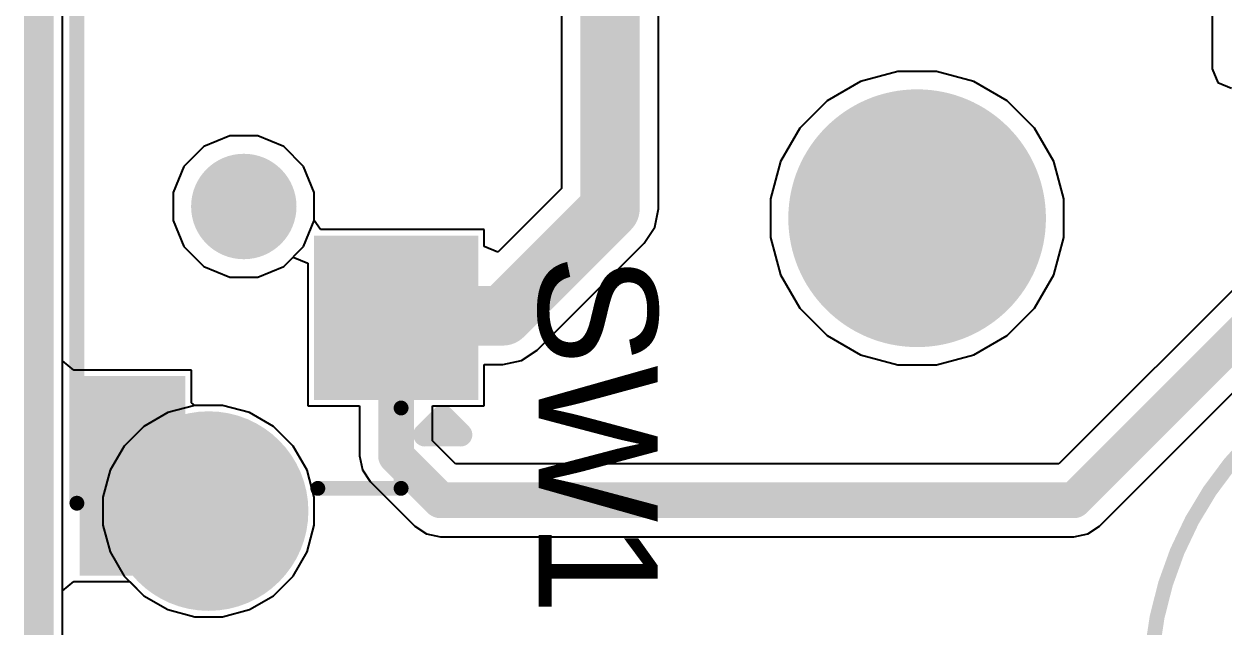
# Model space of a CAD drawing. Header units: millimetres. Extents: x -0.42 to 2.4, y -0.33 to 1.81.
# Drawn here: x -0.005 to 0.3985, y 0.0094 to 0.2121 of the extents above; entities that cross this region are included whole.
import ezdxf

# ---------------------------------------------------------------- set-up
doc = ezdxf.new("R2010")
doc.units = ezdxf.units.MM
doc.header["$MEASUREMENT"] = 0
for name, color, linetype in [('BottomLayer', 5, 'Continuous'), ('BottomSolder', 6, 'Continuous'), ('Mechanical2', 216, 'Continuous'), ('MultiLayer', 9, 'Continuous'), ('PadHoleLayer', 156, 'Continuous'), ('TopLayer', 1, 'Continuous'), ('TopOverlay', 2, 'Continuous'), ('TopPaste', 8, 'Continuous'), ('TopSolder', 216, 'Continuous')]:
    doc.layers.add(name, color=color, linetype=linetype)
doc.styles.add('Arial', font='', dxfattribs={"height": 0.2})
doc.styles.get('Arial').set_extended_font_data('Arial')

# ---------------------------------------------------------------- blocks, each defined once
blk = doc.blocks.new('IR333_A_4')
at = {"layer": 'BottomLayer'}
blk.add_hatch(color=5, dxfattribs=at).paths.add_polyline_path([(-0.0815, 0.0315), (-0.0185, 0.0315), (-0.0185, -0.0315), (-0.0815, -0.0315)])
h = blk.add_hatch(color=5, dxfattribs=at)
edge = h.paths.add_edge_path()
edge.add_arc((0.05, 0), 0.0315, 0, 360)
at = {"layer": 'BottomSolder'}
blk.add_hatch(color=6, dxfattribs=at).paths.add_polyline_path([(-0.0855, 0.0355), (-0.0145, 0.0355), (-0.0145, -0.0355), (-0.0855, -0.0355)])
h = blk.add_hatch(color=6, dxfattribs=at)
edge = h.paths.add_edge_path()
edge.add_arc((0.05, 0), 0.0355, 0, 360)
at = {"layer": 'MultiLayer'}
blk.add_hatch(color=9, dxfattribs=at).paths.add_polyline_path([(-0.0815, 0.0315), (-0.0185, 0.0315), (-0.0185, -0.0315), (-0.0815, -0.0315)])
h = blk.add_hatch(color=9, dxfattribs=at)
edge = h.paths.add_edge_path()
edge.add_arc((0.05, 0), 0.0315, 0, 360)
at = {"layer": 'PadHoleLayer'}
h = blk.add_hatch(color=156, dxfattribs=at)
edge = h.paths.add_edge_path()
edge.add_arc((-0.05, 0), 0.01772, 0, 360)
h = blk.add_hatch(color=156, dxfattribs=at)
edge = h.paths.add_edge_path()
edge.add_arc((0.05, 0), 0.01772, 0, 360)
at = {"layer": 'TopLayer'}
blk.add_hatch(color=1, dxfattribs=at).paths.add_polyline_path([(-0.0815, 0.0315), (-0.0185, 0.0315), (-0.0185, -0.0315), (-0.0815, -0.0315)])
h = blk.add_hatch(color=1, dxfattribs=at)
edge = h.paths.add_edge_path()
edge.add_arc((0.05, 0), 0.0315, 0, 360)
at = {"layer": 'TopSolder'}
blk.add_hatch(color=216, dxfattribs=at).paths.add_polyline_path([(-0.0855, 0.0355), (-0.0145, 0.0355), (-0.0145, -0.0355), (-0.0855, -0.0355)])
h = blk.add_hatch(color=216, dxfattribs=at)
edge = h.paths.add_edge_path()
edge.add_arc((0.05, 0), 0.0355, 0, 360)
at = {"layer": 'TopOverlay', "const_width": 0.005}
for points in [[(-0.11811, 0, -0.73505), (0.09707, 0.06729)], [(0.09707, -0.06729, -0.73505), (-0.11811, 0)]]:
    blk.add_lwpolyline(points, format="xyb", dxfattribs=at)
for points in [[(0.09707, -0.06729), (0.09707, 0.06729)], [(-0.05, -0.061), (-0.05, -0.041)], [(0.04, -0.044), (0.06, -0.044)], [(-0.06, -0.051), (-0.04, -0.051)]]:
    blk.add_lwpolyline(points, dxfattribs=at)
at = {"layer": 'TopOverlay', "const_width": 0.0025}
for points in [[(0.09582, 0.06729, 1), (0.09832, 0.06729, 1)], [(0.09582, 0.06729, 1), (0.09832, 0.06729, 1)], [(-0.11936, 0, 1), (-0.11686, 0, 1)], [(-0.11936, 0, 1), (-0.11686, 0, 1)], [(-0.05125, -0.041, 1), (-0.04875, -0.041, 1)], [(0.03875, -0.044, 1), (0.04125, -0.044, 1)], [(0.05875, -0.044, 1), (0.06125, -0.044, 1)], [(-0.06125, -0.051, 1), (-0.05875, -0.051, 1)], [(-0.04125, -0.051, 1), (-0.03875, -0.051, 1)], [(-0.05125, -0.061, 1), (-0.04875, -0.061, 1)], [(0.09582, -0.06729, 1), (0.09832, -0.06729, 1)], [(0.09582, -0.06729, 1), (0.09832, -0.06729, 1)]]:
    blk.add_lwpolyline(points, format="xyb", close=True, dxfattribs=at)
blk = doc.blocks.new('YTS_B003_2A_20')
at = {"layer": 'BottomLayer'}
h = blk.add_hatch(color=5, dxfattribs=at)
edge = h.paths.add_edge_path()
edge.add_arc((-0.14764, 0.0187), 0.02953, 0, 360)
h = blk.add_hatch(color=5, dxfattribs=at)
edge = h.paths.add_edge_path()
edge.add_arc((0.14764, 0.0187), 0.02953, 0, 360)
at = {"layer": 'BottomSolder'}
h = blk.add_hatch(color=6, dxfattribs=at)
edge = h.paths.add_edge_path()
edge.add_arc((-0.14764, 0.0187), 0.03353, 0, 360)
h = blk.add_hatch(color=6, dxfattribs=at)
edge = h.paths.add_edge_path()
edge.add_arc((0.14764, 0.0187), 0.03353, 0, 360)
h = blk.add_hatch(color=6, dxfattribs=at)
edge = h.paths.add_edge_path()
edge.add_arc((-0.04528, 0.00689), 0.004, 0, 360)
h = blk.add_hatch(color=6, dxfattribs=at)
edge = h.paths.add_edge_path()
edge.add_arc((0.04528, 0.00689), 0.004, 0, 360)
at = {"layer": 'MultiLayer'}
h = blk.add_hatch(color=9, dxfattribs=at)
edge = h.paths.add_edge_path()
edge.add_arc((-0.14764, 0.0187), 0.02953, 0, 360)
h = blk.add_hatch(color=9, dxfattribs=at)
edge = h.paths.add_edge_path()
edge.add_arc((0.14764, 0.0187), 0.02953, 0, 360)
at = {"layer": 'PadHoleLayer'}
h = blk.add_hatch(color=156, dxfattribs=at)
edge = h.paths.add_edge_path()
edge.add_arc((-0.14764, 0.0187), 0.01575, 0, 360)
h = blk.add_hatch(color=156, dxfattribs=at)
edge = h.paths.add_edge_path()
edge.add_arc((0.14764, 0.0187), 0.01575, 0, 360)
h = blk.add_hatch(color=156, dxfattribs=at)
edge = h.paths.add_edge_path()
edge.add_arc((-0.04528, 0.00689), 0.01772, 0, 360)
h = blk.add_hatch(color=156, dxfattribs=at)
edge = h.paths.add_edge_path()
edge.add_arc((0.04528, 0.00689), 0.01772, 0, 360)
at = {"layer": 'TopLayer'}
for points in [[(-0.16535, 0.05807), (-0.1063, 0.05807), (-0.1063, 0.03051), (-0.16535, 0.03051)], [(0.1063, 0.05807), (0.16535, 0.05807), (0.16535, 0.03051), (0.1063, 0.03051)], [(-0.05906, -0.06791), (-0.1063, -0.06791), (-0.1063, -0.02067), (-0.05906, -0.02067)], [(0.05906, -0.02067), (0.1063, -0.02067), (0.1063, -0.06791), (0.05906, -0.06791)]]:
    blk.add_hatch(color=1, dxfattribs=at).paths.add_polyline_path(points)
h = blk.add_hatch(color=1, dxfattribs=at)
edge = h.paths.add_edge_path()
edge.add_arc((-0.14764, 0.0187), 0.02953, 0, 360)
h = blk.add_hatch(color=1, dxfattribs=at)
edge = h.paths.add_edge_path()
edge.add_arc((0.14764, 0.0187), 0.02953, 0, 360)
at = {"layer": 'TopPaste'}
for points in [[(-0.16535, 0.05807), (-0.1063, 0.05807), (-0.1063, 0.03051), (-0.16535, 0.03051)], [(0.1063, 0.05807), (0.16535, 0.05807), (0.16535, 0.03051), (0.1063, 0.03051)], [(-0.05906, -0.06791), (-0.1063, -0.06791), (-0.1063, -0.02067), (-0.05906, -0.02067)], [(0.05906, -0.02067), (0.1063, -0.02067), (0.1063, -0.06791), (0.05906, -0.06791)]]:
    blk.add_hatch(color=8, dxfattribs=at).paths.add_polyline_path(points)
at = {"layer": 'TopSolder'}
for points in [[(-0.16935, 0.06207), (-0.1023, 0.06207), (-0.1023, 0.02651), (-0.16935, 0.02651)], [(0.1023, 0.06207), (0.16935, 0.06207), (0.16935, 0.02651), (0.1023, 0.02651)], [(-0.05506, -0.07191), (-0.1103, -0.07191), (-0.1103, -0.01667), (-0.05506, -0.01667)], [(0.05506, -0.01667), (0.1103, -0.01667), (0.1103, -0.07191), (0.05506, -0.07191)]]:
    blk.add_hatch(color=216, dxfattribs=at).paths.add_polyline_path(points)
h = blk.add_hatch(color=216, dxfattribs=at)
edge = h.paths.add_edge_path()
edge.add_arc((-0.14764, 0.0187), 0.03353, 0, 360)
h = blk.add_hatch(color=216, dxfattribs=at)
edge = h.paths.add_edge_path()
edge.add_arc((0.14764, 0.0187), 0.03353, 0, 360)
h = blk.add_hatch(color=216, dxfattribs=at)
edge = h.paths.add_edge_path()
edge.add_arc((-0.04528, 0.00689), 0.004, 0, 360)
h = blk.add_hatch(color=216, dxfattribs=at)
edge = h.paths.add_edge_path()
edge.add_arc((0.04528, 0.00689), 0.004, 0, 360)
at = {"layer": 'TopOverlay'}
for points, const_width in [([(-0.145, 0.063), (0.144, 0.063)], 0.005), ([(-0.14, -0.018), (-0.14, -0.046)], 0.005), ([(0.14, -0.018), (0.14, -0.046)], 0.005), ([(-0.14, -0.046), (-0.113, -0.046)], 0.005), ([(0.113, -0.046), (0.14, -0.046)], 0.005), ([(-0.122, -0.054), (-0.116, -0.06)], 0.00787), ([(-0.122, -0.054), (-0.122, -0.066)], 0.00787), ([(-0.116, -0.06), (-0.122, -0.066)], 0.00787)]:
    blk.add_lwpolyline(points, dxfattribs=dict(at, const_width=const_width))
for points, const_width in [([(-0.14625, 0.063, 1), (-0.14375, 0.063, 1)], 0.0025), ([(0.14275, 0.063, 1), (0.14525, 0.063, 1)], 0.0025), ([(-0.14125, -0.018, 1), (-0.13875, -0.018, 1)], 0.0025), ([(0.13875, -0.018, 1), (0.14125, -0.018, 1)], 0.0025), ([(-0.14125, -0.046, 1), (-0.13875, -0.046, 1)], 0.0025), ([(-0.14125, -0.046, 1), (-0.13875, -0.046, 1)], 0.0025), ([(-0.11425, -0.046, 1), (-0.11175, -0.046, 1)], 0.0025), ([(0.11175, -0.046, 1), (0.11425, -0.046, 1)], 0.0025), ([(0.13875, -0.046, 1), (0.14125, -0.046, 1)], 0.0025), ([(0.13875, -0.046, 1), (0.14125, -0.046, 1)], 0.0025), ([(-0.12397, -0.054, 1), (-0.12003, -0.054, 1)], 0.00394), ([(-0.12397, -0.054, 1), (-0.12003, -0.054, 1)], 0.00394), ([(-0.11797, -0.06, 1), (-0.11403, -0.06, 1)], 0.00394), ([(-0.11797, -0.06, 1), (-0.11403, -0.06, 1)], 0.00394), ([(-0.12397, -0.066, 1), (-0.12003, -0.066, 1)], 0.00394), ([(-0.12397, -0.066, 1), (-0.12003, -0.066, 1)], 0.00394)]:
    blk.add_lwpolyline(points, format="xyb", close=True, dxfattribs=dict(at, const_width=const_width))

msp = doc.modelspace()

# ---------------------------------------------------------------- hatches: boundary and pattern name
at = {"layer": 'BottomSolder'}
h = msp.add_hatch(color=6, dxfattribs=at)
edge = h.paths.add_edge_path()
edge.add_arc((0.29528, 0.1468), 0.004, 0, 360)
at = {"layer": 'PadHoleLayer'}
h = msp.add_hatch(color=156, dxfattribs=at)
edge = h.paths.add_edge_path()
edge.add_arc((0.29528, 0.1468), 0.04331, 0, 360)
at = {"layer": 'TopSolder'}
h = msp.add_hatch(color=216, dxfattribs=at)
edge = h.paths.add_edge_path()
edge.add_arc((0.29528, 0.1468), 0.004, 0, 360)

# ---------------------------------------------------------------- linework, layer by layer
at = {"layer": 'BottomLayer'}
for p, q in [((0.008, 0.006), (0.008, 0.45488)), ((0.39451, 0.305), (0.39451, 0.197)), ((0.28878, 0.19611), (0.27624, 0.19275)), ((0.30177, 0.19611), (0.28878, 0.19611)), ((0.31431, 0.19275), (0.30177, 0.19611)), ((0.39451, 0.197), (0.39641, 0.19241)), ((0.27624, 0.19275), (0.265, 0.18626)), ((0.32555, 0.18626), (0.31431, 0.19275)), ((0.39641, 0.19241), (0.401, 0.19051)), ((0.265, 0.18626), (0.25582, 0.17708)), ((0.33473, 0.17708), (0.32555, 0.18626)), ((0.06418, 0.17446), (0.05546, 0.17085)), ((0.07362, 0.17446), (0.06418, 0.17446)), ((0.08233, 0.17085), (0.07362, 0.17446)), ((0.25582, 0.17708), (0.24933, 0.16584)), ((0.34122, 0.16584), (0.33473, 0.17708)), ((0.05546, 0.17085), (0.04879, 0.16417)), ((0.089, 0.16417), (0.08233, 0.17085)), ((0.24933, 0.16584), (0.24597, 0.15329)), ((0.34458, 0.15329), (0.34122, 0.16584)), ((0.04879, 0.16417), (0.04518, 0.15546)), ((0.09261, 0.15546), (0.089, 0.16417)), ((0.04518, 0.15546), (0.04518, 0.14602)), ((0.09261, 0.14602), (0.09261, 0.15546)), ((0.24597, 0.15329), (0.24597, 0.14031)), ((0.34458, 0.14031), (0.34458, 0.15329)), ((0.04518, 0.14602), (0.04879, 0.13731)), ((0.089, 0.13731), (0.09261, 0.14602)), ((0.04879, 0.13731), (0.05546, 0.13063)), ((0.08233, 0.13063), (0.089, 0.13731)), ((0.24597, 0.14031), (0.24933, 0.12777)), ((0.34122, 0.12777), (0.34458, 0.14031)), ((0.05546, 0.13063), (0.06418, 0.12702)), ((0.07362, 0.12702), (0.08233, 0.13063)), ((0.06418, 0.12702), (0.07362, 0.12702)), ((0.24933, 0.12777), (0.25582, 0.11653)), ((0.33473, 0.11653), (0.34122, 0.12777)), ((0.25582, 0.11653), (0.265, 0.10735)), ((0.32555, 0.10735), (0.33473, 0.11653)), ((0.265, 0.10735), (0.27624, 0.10086)), ((0.31431, 0.10086), (0.32555, 0.10735)), ((0.27624, 0.10086), (0.28878, 0.0975)), ((0.28878, 0.0975), (0.30177, 0.0975)), ((0.30177, 0.0975), (0.31431, 0.10086)), ((0.04337, 0.08148), (0.03527, 0.07681)), ((0.05241, 0.08391), (0.04337, 0.08148)), ((0.06176, 0.08391), (0.05241, 0.08391)), ((0.0708, 0.08148), (0.06176, 0.08391)), ((0.0789, 0.07681), (0.0708, 0.08148)), ((0.03527, 0.07681), (0.02866, 0.07019)), ((0.08552, 0.07019), (0.0789, 0.07681)), ((0.02866, 0.07019), (0.02398, 0.06209)), ((0.09019, 0.06209), (0.08552, 0.07019)), ((0.02398, 0.06209), (0.02156, 0.05306)), ((0.09261, 0.05306), (0.09019, 0.06209)), ((0.02156, 0.05306), (0.02156, 0.0437)), ((0.09261, 0.0437), (0.09261, 0.05306)), ((0.02156, 0.0437), (0.02398, 0.03466)), ((0.09019, 0.03466), (0.09261, 0.0437)), ((0.02398, 0.03466), (0.02866, 0.02656)), ((0.08552, 0.02656), (0.09019, 0.03466)), ((0.02866, 0.02656), (0.03527, 0.01995)), ((0.0789, 0.01995), (0.08552, 0.02656)), ((0.03527, 0.01995), (0.04337, 0.01527)), ((0.0708, 0.01527), (0.0789, 0.01995)), ((0.04337, 0.01527), (0.05241, 0.01285)), ((0.05241, 0.01285), (0.06176, 0.01285)), ((0.06176, 0.01285), (0.0708, 0.01527))]:
    msp.add_line(p, q, dxfattribs=at)
at = {"layer": 'Mechanical2', "const_width": 0.01}
msp.add_lwpolyline([(0, -0.00083), (0, 1.03263)], dxfattribs=at)
at = {"layer": 'TopLayer'}
for p, q in [((0.008, 0.09882), (0.008, 0.29322)), ((0.17569, 0.26251), (0.17569, 0.15676)), ((0.20831, 0.15), (0.20831, 0.26251)), ((0.39451, 0.26614), (0.39451, 0.197)), ((0.28878, 0.19611), (0.27624, 0.19275)), ((0.30177, 0.19611), (0.28878, 0.19611)), ((0.31431, 0.19275), (0.30177, 0.19611)), ((0.39451, 0.197), (0.39641, 0.19241)), ((0.27624, 0.19275), (0.265, 0.18626)), ((0.32555, 0.18626), (0.31431, 0.19275)), ((0.39641, 0.19241), (0.401, 0.19051)), ((0.265, 0.18626), (0.25582, 0.17708)), ((0.33473, 0.17708), (0.32555, 0.18626)), ((0.06418, 0.17446), (0.05546, 0.17085)), ((0.07362, 0.17446), (0.06418, 0.17446)), ((0.08233, 0.17085), (0.07362, 0.17446)), ((0.25582, 0.17708), (0.24933, 0.16584)), ((0.34122, 0.16584), (0.33473, 0.17708)), ((0.05546, 0.17085), (0.04879, 0.16417)), ((0.089, 0.16417), (0.08233, 0.17085)), ((0.24933, 0.16584), (0.24597, 0.15329)), ((0.34458, 0.15329), (0.34122, 0.16584)), ((0.04879, 0.16417), (0.04518, 0.15546)), ((0.09261, 0.15546), (0.089, 0.16417)), ((0.04518, 0.15546), (0.04518, 0.14602)), ((0.09261, 0.14602), (0.09261, 0.15546)), ((0.17569, 0.15676), (0.15432, 0.13539)), ((0.20707, 0.14376), (0.20831, 0.15)), ((0.24597, 0.15329), (0.24597, 0.14031)), ((0.34458, 0.14031), (0.34458, 0.15329)), ((0.04518, 0.14602), (0.04879, 0.13731)), ((0.09466, 0.14296), (0.09261, 0.14602)), ((0.1497, 0.14296), (0.09466, 0.14296)), ((0.1497, 0.1373), (0.1497, 0.14296)), ((0.20354, 0.13846), (0.20707, 0.14376)), ((0.04879, 0.13731), (0.05546, 0.13063)), ((0.15432, 0.13539), (0.1497, 0.1373)), ((0.16754, 0.10246), (0.20354, 0.13846)), ((0.24597, 0.14031), (0.24933, 0.12777)), ((0.34122, 0.12777), (0.34458, 0.14031)), ((0.08233, 0.13063), (0.08546, 0.13376)), ((0.08546, 0.13376), (0.09046, 0.13169)), ((0.05546, 0.13063), (0.06418, 0.12702)), ((0.07362, 0.12702), (0.08233, 0.13063)), ((0.09046, 0.13169), (0.09046, 0.08372)), ((0.40835, 0.12965), (0.34293, 0.06424)), ((0.06418, 0.12702), (0.07362, 0.12702)), ((0.24933, 0.12777), (0.25582, 0.11653)), ((0.33473, 0.11653), (0.34122, 0.12777)), ((0.25582, 0.11653), (0.265, 0.10735)), ((0.32555, 0.10735), (0.33473, 0.11653)), ((0.265, 0.10735), (0.27624, 0.10086)), ((0.31431, 0.10086), (0.32555, 0.10735)), ((0.35665, 0.04335), (0.42207, 0.10876)), ((0.16224, 0.09893), (0.16754, 0.10246)), ((0.01172, 0.09572), (0.008, 0.09882)), ((0.1497, 0.08372), (0.1497, 0.09769)), ((0.1497, 0.09769), (0.156, 0.09769)), ((0.156, 0.09769), (0.16224, 0.09893)), ((0.27624, 0.10086), (0.28878, 0.0975)), ((0.28878, 0.0975), (0.30177, 0.0975)), ((0.30177, 0.0975), (0.31431, 0.10086)), ((0.013, 0.09572), (0.01172, 0.09572)), ((0.05128, 0.09572), (0.013, 0.09572)), ((0.05128, 0.08478), (0.05128, 0.09572)), ((0.05241, 0.08391), (0.05128, 0.08478)), ((0.06176, 0.08391), (0.05241, 0.08391)), ((0.0708, 0.08148), (0.06176, 0.08391)), ((0.0789, 0.07681), (0.0708, 0.08148)), ((0.09046, 0.08372), (0.10784, 0.08372)), ((0.10784, 0.08372), (0.10784, 0.06692)), ((0.13231, 0.07199), (0.13231, 0.08372)), ((0.13231, 0.08372), (0.1497, 0.08372)), ((0.08552, 0.07019), (0.0789, 0.07681)), ((0.09019, 0.06209), (0.08552, 0.07019)), ((0.14007, 0.06424), (0.13231, 0.07199)), ((0.10784, 0.06692), (0.10877, 0.06224)), ((0.09261, 0.05306), (0.09019, 0.06209)), ((0.10877, 0.06224), (0.11143, 0.05827)), ((0.34293, 0.06424), (0.14007, 0.06424)), ((0.11143, 0.05827), (0.12635, 0.04335)), ((0.09261, 0.0437), (0.09261, 0.05306)), ((0.09019, 0.03466), (0.09261, 0.0437)), ((0.12635, 0.04335), (0.13032, 0.0407)), ((0.13032, 0.0407), (0.135, 0.03976)), ((0.348, 0.03976), (0.35268, 0.0407)), ((0.35268, 0.0407), (0.35665, 0.04335)), ((0.135, 0.03976), (0.348, 0.03976)), ((0.08552, 0.02656), (0.09019, 0.03466)), ((0.008, 0.02156), (0.01172, 0.02466)), ((0.01172, 0.02466), (0.013, 0.02466)), ((0.013, 0.02466), (0.03056, 0.02466)), ((0.03056, 0.02466), (0.03527, 0.01995)), ((0.0789, 0.01995), (0.08552, 0.02656)), ((0.008, 0.006), (0.008, 0.02156)), ((0.03527, 0.01995), (0.04337, 0.01527)), ((0.0708, 0.01527), (0.0789, 0.01995)), ((0.04337, 0.01527), (0.05241, 0.01285)), ((0.05241, 0.01285), (0.06176, 0.01285)), ((0.06176, 0.01285), (0.0708, 0.01527))]:
    msp.add_line(p, q, dxfattribs=at)
for points, const_width in [([(0.192, 0.15), (0.192, 0.272)], 0.02), ([(0.156, 0.114), (0.192, 0.15)], 0.02), ([(0.348, 0.052), (0.417, 0.121)], 0.012), ([(0.12008, 0.11334), (0.12074, 0.114)], 0.02), ([(0.12074, 0.114), (0.156, 0.114)], 0.02), ([(0.12008, 0.06692), (0.12008, 0.11334)], 0.012), ([(0.12008, 0.06692), (0.135, 0.052)], 0.012), ([(0.135, 0.052), (0.348, 0.052)], 0.012)]:
    msp.add_lwpolyline(points, dxfattribs=dict(at, const_width=const_width))
for points, const_width in [([(0.187, 0.15, 1), (0.197, 0.15, 1)], 0.01), ([(0.187, 0.15, 1), (0.197, 0.15, 1)], 0.01), ([(0.11508, 0.11334, 1), (0.12508, 0.11334, 1)], 0.01), ([(0.11574, 0.114, 1), (0.12574, 0.114, 1)], 0.01), ([(0.11574, 0.114, 1), (0.12574, 0.114, 1)], 0.01), ([(0.151, 0.114, 1), (0.161, 0.114, 1)], 0.01), ([(0.151, 0.114, 1), (0.161, 0.114, 1)], 0.01), ([(0.11708, 0.11334, 1), (0.12308, 0.11334, 1)], 0.006), ([(0.11708, 0.06692, 1), (0.12308, 0.06692, 1)], 0.006), ([(0.11708, 0.06692, 1), (0.12308, 0.06692, 1)], 0.006), ([(0.132, 0.052, 1), (0.138, 0.052, 1)], 0.006), ([(0.132, 0.052, 1), (0.138, 0.052, 1)], 0.006), ([(0.345, 0.052, 1), (0.351, 0.052, 1)], 0.006), ([(0.345, 0.052, 1), (0.351, 0.052, 1)], 0.006)]:
    msp.add_lwpolyline(points, format="xyb", close=True, dxfattribs=dict(at, const_width=const_width))

# ---------------------------------------------------------------- block references
for name, p, rotation in [('YTS_B003_2A_20', (0.07579, 0.19602), 90), ('IR333_A_4', (0.49173, -0.01068), 315)]:
    msp.add_blockref(name, p, dxfattribs=dict(rotation=rotation))

# ---------------------------------------------------------------- texts
at = {"layer": 'TopOverlay', "style": 'Arial'}
msp.add_text('SW1', height=0.04, rotation=270, dxfattribs=at).set_placement((0.16801, 0.13465))

doc.saveas('drawing.dxf')
